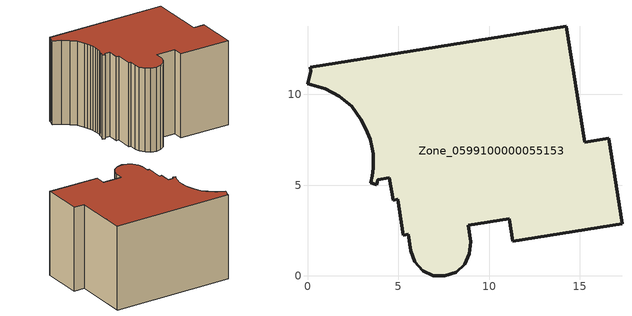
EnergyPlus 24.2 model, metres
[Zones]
Zone_0599100000055153
 floor ground (C_G): 4.71,4.16 4.5,5.42 3.87,5.31 3.81,5.03 3.48,5.12 3.57,5.52 3.62,5.92 3.63,6.33 3.61,6.73 3.54,7.14 3.44,7.53 3.3,7.91 3.13,8.28 2.92,8.63 2.45,9.35 1.76,9.89 0.98,10.31 0,10.57 0.19,11.28 0.16,11.5 14.26,13.76 15.28,7.37 16.58,7.57 17.32,2.87 11.31,1.92 11.12,3.16 8.85,2.8 9,1.89 8.92,1.23 8.65,0.65 8.18,0.21 7.57,0 6.92,0.02 6.34,0.29 5.9,0.77 5.68,1.38 5.54,2.29 5.28,2.25 4.98,4.22 z0
 wall outside (C_F): 0.19,11.28 0,10.57 0.98,10.31 1.76,9.89 2.45,9.35 2.92,8.63 3.13,8.28 3.3,7.91 3.44,7.53 3.54,7.14 3.61,6.73 3.63,6.33 3.62,5.92 3.57,5.52 3.48,5.12 3.81,5.03 3.87,5.31 4.5,5.42 4.71,4.16 4.98,4.22 5.28,2.25 5.54,2.29 5.68,1.38 5.9,0.77 6.34,0.29 6.92,0.02 7.57,0 8.18,0.21 8.65,0.65 8.92,1.23 9,1.89 8.85,2.8 11.12,3.16 11.31,1.92 17.32,2.87 16.58,7.57 15.28,7.37 14.26,13.76 0.16,11.5 0.19,11.28 z0:9.99
 roof outside (C_R): 4.5,5.42 4.71,4.16 4.98,4.22 5.28,2.25 5.54,2.29 5.68,1.38 5.9,0.77 6.34,0.29 6.92,0.02 7.57,0 8.18,0.21 8.65,0.65 8.92,1.23 9,1.89 8.85,2.8 11.12,3.16 11.31,1.92 17.32,2.87 16.58,7.57 15.28,7.37 14.26,13.76 0.16,11.5 0.19,11.28 0,10.57 0.98,10.31 1.76,9.89 2.45,9.35 2.92,8.63 3.13,8.28 3.3,7.91 3.44,7.53 3.54,7.14 3.61,6.73 3.63,6.33 3.62,5.92 3.57,5.52 3.48,5.12 3.81,5.03 3.87,5.31 z9.99
[BUILDING]
Pand.0599100000055153: North Axis=0; Terrain=City; Loads Convergence Tolerance Value=0.04; Temperature Convergence Tolerance Value=0.4; Solar Distribution=FullExterior; Maximum Number of Warmup Days=25; Minimum Number of Warmup Days=1
[Site:Location]
Rotterdam.The.Hague.AP_ZH_NLD Design_Conditions: Latitude=51.96; Longitude=4.45; Time Zone=1; Elevation=-4.5
[SITE:GROUNDTEMPERATURE:BUILDINGSURFACE]
18, 18, 18, 18, 18, 18, 18, 18, 18, 18, 18, 18
[MATERIAL] Thermal Absorptance=0.9; Solar Absorptance=0.7; Visible Absorptance=0.7
Name | Roughness | Thickness | Conductivity | Density | Specific Heat
G.D.1992-2005 | MediumSmooth | 0.15 | 0.06 | 540 | 1210
F.D.1992-2005 | Rough | 0.3 | 0.12 | 1920 | 840
R.D.1992-2005 | MediumRough | 0.2 | 0.08 | 1500 | 1000
[CONSTRUCTION]
C_G: G.D.1992-2005
C_F: F.D.1992-2005
C_R: R.D.1992-2005
[ZONE]
Zone_0599100000055153: Type=1; Multiplier=1; Ceiling Height=Autocalculate; Volume=Autocalculate; Floor Area=autocalculate; Part of Total Floor Area=Yes
[ZONEINFILTRATION:DESIGNFLOWRATE]
Infil_Zone_0599100000055153: Zone or ZoneList or Space or SpaceList=Zone_0599100000055153; Schedule=AlwaysOn; Design Flow Rate Calculation Method=Flow/Area; Flow Rate per Floor Area=0.0021; Constant Term Coefficient=1; Temperature Term Coefficient=0; Velocity Term Coefficient=0; Velocity Squared Term Coefficient=0
[HVACTEMPLATE:ZONE:IDEALLOADSAIRSYSTEM]
Zone_0599100000055153: Maximum Heating Supply Air Temperature=50; Minimum Cooling Supply Air Temperature=13; Maximum Heating Supply Air Humidity Ratio=0.0156; Minimum Cooling Supply Air Humidity Ratio=0.0077; Heating Limit=NoLimit; Cooling Limit=NoLimit; Dehumidification Control Type=ConstantSensibleHeatRatio; Cooling Sensible Heat Ratio=0.7; Dehumidification Setpoint=60; Humidification Control Type=None; Humidification Setpoint=30; Outdoor Air Method=None; Outdoor Air Flow Rate per Person=0.00944; Outdoor Air Flow Rate per Zone Floor Area=0; Outdoor Air Flow Rate per Zone=0; Demand Controlled Ventilation Type=None; Outdoor Air Economizer Type=NoEconomizer; Heat Recovery Type=None; Sensible Heat Recovery Effectiveness=0.7; Latent Heat Recovery Effectiveness=0.65
[ZONECONTROL:THERMOSTAT]
ThermostatControl_Zone_0599100000055153: Zone or ZoneList=Zone_0599100000055153; Control Type Schedule=DualSetpointControlType; Control 1=Thermostat_Zone_0599100000055153; Temperature Difference Between Cutout And Setpoint=0
[THERMOSTATSETPOINT:DUALSETPOINT]
Thermostat_Zone_0599100000055153: Heating Setpoint Temperature Schedule=HeatingSetpoint_Zone_0599100000055153; Cooling Setpoint Temperature Schedule=CoolingSetpoint_Zone_0599100000055153
[SCHEDULE:COMPACT]
HeatingSetpoint_Zone_0599100000055153: Through: 12/31, For: AllDays, Until: 24:00, 21
CoolingSetpoint_Zone_0599100000055153: Through: 12/31, For: AllDays, Until: 24:00, 24
DualSetpointControlType: Through: 12/31, For: AllDays, Until: 24:00, 4
AlwaysOn: Through: 12/31, For: AllDays, Until: 24:00, 1
